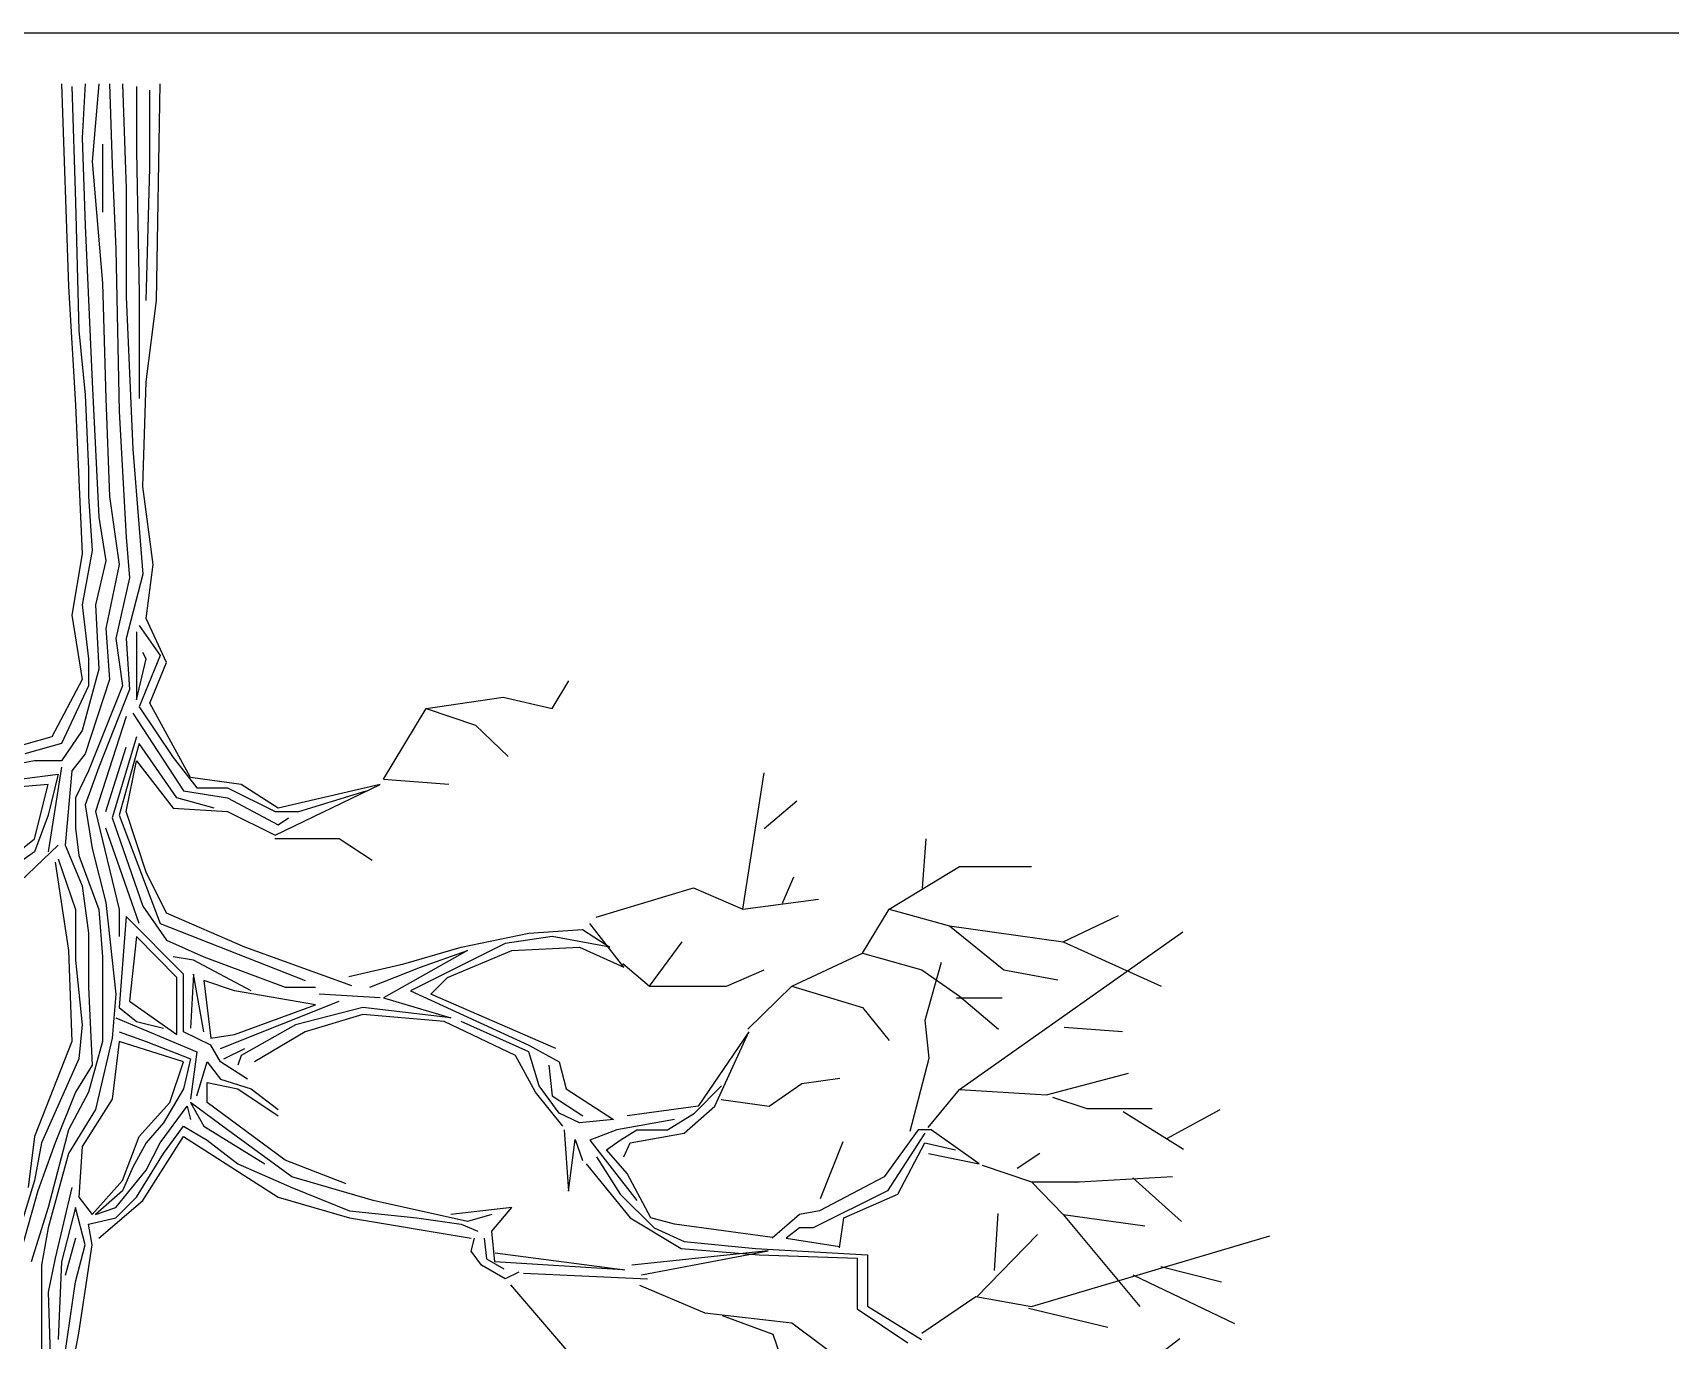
# Model space of a CAD drawing. Header units: millimetres. Extents: x 0 to 1800, y 0 to 1200.
# Drawn here: x 726.2 to 870.7, y 602.8 to 718.2 of the extents above; entities that cross this region are included whole.
import ezdxf

# ---------------------------------------------------------------- set-up
doc = ezdxf.new("R2010")
doc.units = ezdxf.units.MM

msp = doc.modelspace()

# ---------------------------------------------------------------- linework, layer by layer
for p, q in [((51.02, 718.19), (1769.38, 718.19)), ((731.13, 660.57), (728.74, 655.48)), ((731.13, 660.57), (728.74, 655.48)), ((734.13, 660.57), (731.13, 653.09)), ((734.13, 660.57), (731.13, 653.09))]:
    msp.add_line(p, q)
at = {"color": 249}
for p, q in [((728.74, 713.7), (729.35, 695.8)), ((728.74, 713.7), (729.35, 695.8)), ((729.66, 713.44), (729.96, 703.27)), ((729.66, 713.44), (729.96, 703.27)), ((730.82, 713.7), (730.57, 708.92)), ((730.82, 713.7), (730.57, 708.92)), ((732.04, 713.7), (731.43, 706.83)), ((732.04, 713.7), (731.43, 706.83)), ((732.96, 713.7), (733.21, 706.53)), ((732.96, 713.7), (733.21, 706.53)), ((734.13, 713.7), (734.43, 704.44)), ((734.13, 713.7), (734.43, 704.44)), ((735.35, 713.44), (735.35, 707.75)), ((735.35, 713.44), (735.35, 707.75)), ((736.52, 706.27), (736.52, 713.14)), ((736.52, 706.27), (736.52, 713.14)), ((737.13, 694.58), (737.43, 713.7)), ((737.13, 694.58), (737.43, 713.7)), ((730.57, 708.92), (730.82, 701.19)), ((730.57, 708.92), (730.82, 701.19)), ((732.35, 708.36), (732.35, 702.36)), ((732.35, 708.36), (732.35, 702.36)), ((731.43, 706.83), (732.35, 696.11)), ((731.43, 706.83), (732.35, 696.11)), ((733.21, 706.53), (733.52, 699.1)), ((733.21, 706.53), (733.52, 699.1)), ((735.35, 707.75), (735.6, 695.19)), ((735.35, 707.75), (735.6, 695.19)), ((736.21, 694.58), (736.52, 706.27)), ((736.21, 694.58), (736.52, 706.27)), ((734.43, 704.44), (734.43, 694.89)), ((734.43, 704.44), (734.43, 694.89)), ((729.96, 703.27), (730.27, 691.94)), ((729.96, 703.27), (730.27, 691.94)), ((730.82, 701.19), (731.43, 687.41)), ((730.82, 701.19), (731.43, 687.41)), ((733.52, 699.1), (733.82, 684.77)), ((733.52, 699.1), (733.82, 684.77)), ((729.35, 695.8), (729.96, 685.33)), ((729.35, 695.8), (729.96, 685.33)), ((732.35, 696.11), (732.65, 685.94)), ((732.35, 696.11), (732.65, 685.94)), ((735.6, 695.19), (735.6, 685.94)), ((735.6, 695.19), (735.6, 685.94)), ((734.43, 694.89), (735.04, 681.46)), ((734.43, 694.89), (735.04, 681.46)), ((736.21, 687.41), (737.13, 694.58)), ((736.21, 687.41), (737.13, 694.58)), ((730.27, 691.94), (730.82, 686.24)), ((730.27, 691.94), (730.82, 686.24)), ((731.43, 687.41), (732.04, 675.46)), ((731.43, 687.41), (732.04, 675.46)), ((735.91, 678.16), (736.21, 687.41)), ((735.91, 678.16), (736.21, 687.41)), ((729.96, 685.33), (730.57, 672.21)), ((729.96, 685.33), (730.57, 672.21)), ((730.82, 686.24), (731.13, 679.68)), ((730.82, 686.24), (731.13, 679.68)), ((732.65, 685.94), (732.96, 677.29)), ((732.65, 685.94), (732.96, 677.29)), ((733.82, 684.77), (734.43, 673.68)), ((733.82, 684.77), (734.43, 673.68)), ((735.04, 681.46), (735.91, 670.43)), ((735.04, 681.46), (735.91, 670.43)), ((731.13, 679.68), (731.13, 677.29)), ((731.13, 679.68), (731.13, 677.29)), ((736.82, 671.29), (735.91, 678.16)), ((736.82, 671.29), (735.91, 678.16)), ((731.13, 677.29), (731.43, 672.51)), ((731.13, 677.29), (731.43, 672.51)), ((732.96, 677.29), (733.82, 671.29)), ((732.96, 677.29), (733.82, 671.29)), ((732.04, 675.46), (732.65, 671.6)), ((732.04, 675.46), (732.65, 671.6)), ((734.43, 673.68), (734.74, 670.12)), ((734.43, 673.68), (734.74, 670.12)), ((730.57, 672.21), (729.66, 666.82)), ((730.57, 672.21), (729.66, 666.82)), ((731.43, 672.51), (730.57, 667.73)), ((731.43, 672.51), (730.57, 667.73)), ((732.65, 671.6), (731.74, 667.73)), ((732.65, 671.6), (731.74, 667.73)), ((733.82, 671.29), (732.65, 665.65)), ((733.82, 671.29), (732.65, 665.65)), ((735.91, 670.43), (734.43, 664.74)), ((735.91, 670.43), (734.43, 664.74)), ((736.21, 666.51), (736.82, 671.29)), ((736.21, 666.51), (736.82, 671.29)), ((734.74, 670.12), (733.52, 664.74)), ((734.74, 670.12), (733.52, 664.74)), ((730.57, 667.73), (731.13, 662.96)), ((730.57, 667.73), (731.13, 662.96)), ((731.74, 667.73), (732.04, 662.04)), ((731.74, 667.73), (732.04, 662.04)), ((729.66, 666.82), (730.57, 661.13)), ((729.66, 666.82), (730.57, 661.13)), ((737.99, 662.65), (736.21, 666.51)), ((737.99, 662.65), (736.21, 666.51)), ((732.65, 665.65), (732.96, 661.13)), ((732.65, 665.65), (732.96, 661.13)), ((733.52, 664.74), (734.13, 660.57)), ((733.52, 664.74), (734.13, 660.57)), ((734.43, 664.74), (734.74, 660.26)), ((734.43, 664.74), (734.74, 660.26)), ((735.35, 665.35), (735.35, 661.74)), ((735.35, 665.35), (735.35, 661.74)), ((735.6, 665.9), (737.43, 663.26)), ((735.6, 665.9), (737.43, 663.26)), ((737.43, 663.26), (735.6, 658.74)), ((737.43, 663.26), (735.6, 658.74)), ((736.21, 662.96), (735.91, 663.51)), ((736.21, 662.96), (735.91, 663.51)), ((732.04, 662.04), (730.57, 656.65)), ((732.04, 662.04), (730.57, 656.65)), ((731.13, 662.96), (731.13, 660.57)), ((731.13, 662.96), (731.13, 660.57)), ((735.35, 659.35), (736.21, 662.96)), ((735.35, 659.35), (736.21, 662.96)), ((735.35, 661.74), (735.35, 659.35)), ((735.35, 661.74), (735.35, 659.35)), ((736.52, 659.04), (737.99, 662.65)), ((736.52, 659.04), (737.99, 662.65)), ((730.57, 661.13), (727.88, 656.09)), ((730.57, 661.13), (727.88, 656.09)), ((732.96, 661.13), (730.82, 654.57)), ((732.96, 661.13), (730.82, 654.57))]:
    msp.add_line(p, q, dxfattribs=at)
at = {"color": 6}
for p, q in [((772.04, 658.57), (773.49, 661.01)), ((772.04, 658.57), (773.49, 661.01)), ((734.74, 660.26), (732.04, 653.4)), ((734.74, 660.26), (732.04, 653.4)), ((740.12, 652.48), (736.52, 659.04)), ((740.12, 652.48), (736.52, 659.04)), ((760.92, 658.57), (767.71, 659.57)), ((760.92, 658.57), (767.71, 659.57)), ((767.71, 659.57), (772.04, 658.57)), ((767.71, 659.57), (772.04, 658.57)), ((734.43, 657.87), (731.74, 649.48)), ((734.43, 657.87), (731.74, 649.48)), ((735.04, 658.18), (739.51, 651.31)), ((735.04, 658.18), (739.51, 651.31)), ((735.6, 658.74), (738.6, 654.26)), ((735.6, 658.74), (738.6, 654.26)), ((757.14, 652.33), (760.92, 658.57)), ((757.14, 652.33), (760.92, 658.57)), ((760.92, 658.57), (765.26, 657.12)), ((760.92, 658.57), (765.26, 657.12)), ((727.88, 656.09), (719.49, 653.7)), ((727.88, 656.09), (719.49, 653.7)), ((730.57, 656.65), (728.74, 653.96)), ((730.57, 656.65), (728.74, 653.96)), ((735.35, 656.09), (733.21, 648.92)), ((735.35, 656.09), (733.21, 648.92)), ((765.26, 657.12), (768.15, 654.34)), ((765.26, 657.12), (768.15, 654.34)), ((728.74, 655.48), (725.49, 654.57)), ((728.74, 655.48), (725.49, 654.57)), ((730.82, 654.57), (729.66, 653.09)), ((730.82, 654.57), (729.66, 653.09)), ((732.65, 649.48), (734.43, 655.18)), ((732.65, 649.48), (734.43, 655.18)), ((735.6, 655.48), (733.82, 649.18)), ((735.6, 655.48), (733.82, 649.18)), ((738.9, 650.7), (735.6, 655.48)), ((738.9, 650.7), (735.6, 655.48)), ((726.35, 653.96), (723.41, 653.4)), ((726.35, 653.96), (723.41, 653.4)), ((728.74, 653.96), (726.35, 653.96)), ((728.74, 653.96), (726.35, 653.96)), ((728.74, 653.4), (727.57, 645.92)), ((728.74, 653.4), (727.57, 645.92)), ((729.66, 653.09), (729.05, 646.53)), ((729.66, 653.09), (729.05, 646.53)), ((731.13, 653.09), (729.96, 650.7)), ((731.13, 653.09), (729.96, 650.7)), ((732.04, 653.4), (730.82, 650.09)), ((732.04, 653.4), (730.82, 650.09)), ((734.43, 649.48), (735.35, 653.96)), ((734.43, 649.48), (735.35, 653.96)), ((735.35, 653.96), (738.6, 649.79)), ((735.35, 653.96), (738.6, 649.79)), ((738.6, 654.26), (740.68, 651.57)), ((738.6, 654.26), (740.68, 651.57)), ((727.57, 651.87), (720.71, 651.31)), ((727.57, 651.87), (720.71, 651.31)), ((723.66, 652.18), (728.44, 652.79)), ((723.66, 652.18), (728.44, 652.79)), ((726.35, 647.09), (727.57, 651.87)), ((726.35, 647.09), (727.57, 651.87)), ((728.44, 652.79), (727.57, 649.18)), ((728.44, 652.79), (727.57, 649.18)), ((744.6, 651.87), (740.12, 652.48)), ((744.6, 651.87), (740.12, 652.48)), ((747.85, 649.79), (744.6, 651.87)), ((747.85, 649.79), (744.6, 651.87)), ((747.59, 647.4), (756.84, 651.87)), ((747.59, 647.4), (756.84, 651.87)), ((756.84, 651.87), (747.85, 649.79)), ((756.84, 651.87), (747.85, 649.79)), ((757.14, 652.33), (762.92, 651.89)), ((757.14, 652.33), (762.92, 651.89)), ((788.84, 640.87), (790.73, 652.89)), ((788.84, 640.87), (790.73, 652.89)), ((729.96, 650.7), (729.96, 648.01)), ((729.96, 650.7), (729.96, 648.01)), ((742.21, 649.79), (738.9, 650.7)), ((742.21, 649.79), (738.9, 650.7)), ((739.51, 651.31), (743.38, 650.7)), ((739.51, 651.31), (743.38, 650.7)), ((740.68, 651.57), (743.38, 651.57)), ((740.68, 651.57), (743.38, 651.57)), ((743.38, 651.57), (747.59, 649.48)), ((743.38, 651.57), (747.59, 649.48)), ((743.38, 650.7), (747.85, 648.31)), ((743.38, 650.7), (747.85, 648.31)), ((749.68, 649.48), (755.62, 651.31)), ((749.68, 649.48), (755.62, 651.31)), ((790.73, 647.99), (793.62, 650.44)), ((790.73, 647.99), (793.62, 650.44)), ((727.57, 649.18), (726.35, 645.92)), ((727.57, 649.18), (726.35, 645.92)), ((730.82, 650.09), (731.43, 646.23)), ((730.82, 650.09), (731.43, 646.23)), ((731.74, 649.48), (733.82, 640.84)), ((731.74, 649.48), (733.82, 640.84)), ((733.21, 648.92), (735.91, 641.14)), ((733.21, 648.92), (735.91, 641.14)), ((733.82, 649.18), (737.43, 639.62)), ((733.82, 649.18), (737.43, 639.62)), ((736.21, 644.14), (734.43, 649.48)), ((736.21, 644.14), (734.43, 649.48)), ((738.6, 649.79), (743.38, 649.48)), ((738.6, 649.79), (743.38, 649.48)), ((743.38, 649.48), (747.59, 647.4)), ((743.38, 649.48), (747.59, 647.4)), ((747.59, 649.48), (749.68, 649.48)), ((747.59, 649.48), (749.68, 649.48)), ((747.85, 648.31), (748.76, 648.92)), ((747.85, 648.31), (748.76, 648.92)), ((729.96, 648.01), (730.27, 645.62)), ((729.96, 648.01), (730.27, 645.62)), ((735.6, 639.62), (732.65, 648.01)), ((735.6, 639.62), (732.65, 648.01)), ((720.41, 642.31), (726.35, 647.09)), ((720.41, 642.31), (726.35, 647.09)), ((728.44, 646.53), (722.79, 641.14)), ((728.44, 646.53), (722.79, 641.14)), ((726.35, 645.92), (723.41, 643.84)), ((726.35, 645.92), (723.41, 643.84)), ((729.05, 646.53), (730.57, 642.92)), ((729.05, 646.53), (730.57, 642.92)), ((731.43, 646.23), (732.65, 641.45)), ((731.43, 646.23), (732.65, 641.45)), ((747.57, 647.1), (753.24, 647.1)), ((747.57, 647.1), (753.24, 647.1)), ((753.24, 647.1), (756.14, 645.21)), ((753.24, 647.1), (756.14, 645.21)), ((804.71, 642.74), (805.04, 647.08)), ((804.71, 642.74), (805.04, 647.08)), ((728.18, 645.01), (729.35, 637.23)), ((728.18, 645.01), (729.35, 637.23)), ((728.44, 645.31), (729.96, 640.84)), ((728.44, 645.31), (729.96, 640.84)), ((730.27, 645.62), (732.04, 640.84)), ((730.27, 645.62), (732.04, 640.84)), ((801.75, 640.87), (807.97, 644.65)), ((801.75, 640.87), (807.97, 644.65)), ((807.97, 644.65), (814.32, 644.65)), ((807.97, 644.65), (814.32, 644.65)), ((737.99, 640.53), (736.21, 644.14)), ((737.99, 640.53), (736.21, 644.14)), ((792.36, 641.4), (793.36, 643.74)), ((792.36, 641.4), (793.36, 643.74)), ((730.57, 642.92), (731.13, 638.75)), ((730.57, 642.92), (731.13, 638.75)), ((775.9, 640.18), (784.5, 642.76)), ((775.9, 640.18), (784.5, 642.76)), ((784.5, 642.76), (788.84, 640.87)), ((784.5, 642.76), (788.84, 640.87)), ((788.84, 640.87), (795.52, 641.76)), ((788.84, 640.87), (795.52, 641.76)), ((729.96, 640.84), (729.96, 636.37)), ((729.96, 640.84), (729.96, 636.37)), ((732.04, 640.84), (732.35, 636.67)), ((732.04, 640.84), (732.35, 636.67)), ((732.65, 641.45), (733.52, 633.37)), ((732.65, 641.45), (733.52, 633.37)), ((733.82, 640.84), (733.82, 638.45)), ((733.82, 640.84), (733.82, 638.45)), ((734.43, 640.23), (733.82, 632.2)), ((734.43, 640.23), (733.82, 632.2)), ((739.51, 635.14), (734.43, 640.23)), ((739.51, 635.14), (734.43, 640.23)), ((735.91, 641.14), (737.99, 638.14)), ((735.91, 641.14), (737.99, 638.14)), ((744.9, 637.53), (737.99, 640.53)), ((744.9, 637.53), (737.99, 640.53)), ((799.41, 636.98), (801.75, 640.87)), ((799.41, 636.98), (801.75, 640.87)), ((801.75, 640.87), (807.09, 639.42)), ((801.75, 640.87), (807.09, 639.42)), ((817.1, 637.98), (821.99, 640.31)), ((817.1, 637.98), (821.99, 640.31)), ((731.13, 638.75), (731.13, 633.98)), ((731.13, 638.75), (731.13, 633.98)), ((737.43, 639.62), (750.24, 634.59)), ((737.43, 639.62), (750.24, 634.59)), ((764.01, 637.53), (769.96, 638.75)), ((764.01, 637.53), (769.96, 638.75)), ((769.96, 638.75), (774.7, 639.07)), ((769.96, 638.75), (774.7, 639.07)), ((774.7, 639.07), (777.12, 637.53)), ((774.7, 639.07), (777.12, 637.53)), ((778.34, 635.75), (775.34, 639.62)), ((778.34, 635.75), (775.34, 639.62)), ((807.09, 639.42), (817.1, 637.98)), ((807.09, 639.42), (811.87, 635.53)), ((807.09, 639.42), (817.1, 637.98)), ((807.09, 639.42), (811.87, 635.53)), ((807.97, 624.96), (827.66, 638.87)), ((807.97, 624.96), (827.66, 638.87)), ((729.35, 637.23), (729.66, 629.2)), ((729.35, 637.23), (729.66, 629.2)), ((735.35, 638.45), (734.74, 632.76)), ((735.35, 638.45), (734.74, 632.76)), ((738.9, 634.84), (735.35, 638.45)), ((738.9, 634.84), (735.35, 638.45)), ((737.99, 638.14), (741.29, 636.67)), ((737.99, 638.14), (741.29, 636.67)), ((754.34, 634.12), (744.9, 637.53)), ((754.34, 634.12), (744.9, 637.53)), ((764.57, 637.23), (757.15, 633.06)), ((764.57, 637.23), (757.15, 633.06)), ((758.93, 636.06), (764.01, 637.53)), ((758.93, 636.06), (764.01, 637.53)), ((767.87, 637.84), (759.54, 633.67)), ((767.87, 637.84), (759.54, 633.67)), ((760.4, 635.75), (764.57, 637.23)), ((760.4, 635.75), (764.57, 637.23)), ((762.79, 634.84), (768.48, 637.23)), ((762.79, 634.84), (768.48, 637.23)), ((772.04, 638.45), (767.87, 637.84)), ((772.04, 638.45), (767.87, 637.84)), ((768.48, 637.23), (774.43, 637.53)), ((768.48, 637.23), (774.43, 637.53)), ((777.12, 637.53), (772.04, 638.45)), ((777.12, 637.53), (772.04, 638.45)), ((774.43, 637.53), (778.34, 635.75)), ((774.43, 637.53), (778.34, 635.75)), ((780.61, 634.08), (783.5, 637.98)), ((780.61, 634.08), (783.5, 637.98)), ((817.1, 637.98), (825.77, 634.08)), ((817.1, 637.98), (825.77, 634.08)), ((729.96, 636.37), (730.57, 630.67)), ((729.96, 636.37), (730.57, 630.67)), ((732.35, 636.67), (732.35, 629.2)), ((732.35, 636.67), (732.35, 629.2)), ((740.38, 636.37), (738.6, 636.67)), ((740.38, 636.37), (738.6, 636.67)), ((745.46, 633.67), (740.38, 636.37)), ((745.46, 633.67), (740.38, 636.37)), ((741.29, 636.67), (748.46, 633.98)), ((741.29, 636.67), (748.46, 633.98)), ((754.09, 634.95), (758.93, 636.06)), ((754.09, 634.95), (758.93, 636.06)), ((755.93, 633.98), (760.4, 635.75)), ((755.93, 633.98), (760.4, 635.75)), ((778.27, 636.09), (780.61, 634.08)), ((778.27, 636.09), (780.61, 634.08)), ((793.18, 634.08), (799.41, 636.98)), ((793.18, 634.08), (799.41, 636.98)), ((799.41, 636.98), (804.64, 635.53)), ((799.41, 636.98), (804.64, 635.53)), ((804.95, 631.08), (806.39, 636.2)), ((804.95, 631.08), (806.39, 636.2)), ((738.9, 629.81), (738.9, 634.84)), ((738.9, 629.81), (738.9, 634.84)), ((739.51, 630.06), (739.51, 635.14)), ((739.51, 630.06), (739.51, 635.14)), ((740.38, 635.14), (740.12, 630.37)), ((740.38, 635.14), (740.12, 630.37)), ((741.29, 630.06), (740.38, 635.14)), ((741.29, 630.06), (740.38, 635.14)), ((741.29, 634.59), (741.9, 629.5)), ((743.99, 633.67), (741.29, 634.59)), ((741.29, 634.59), (741.9, 629.5)), ((743.99, 633.67), (741.29, 634.59)), ((761.32, 633.37), (762.79, 634.84)), ((761.32, 633.37), (762.79, 634.84)), ((787.4, 634.08), (790.73, 635.53)), ((787.4, 634.08), (790.73, 635.53)), ((804.64, 635.53), (807.97, 633.19)), ((804.64, 635.53), (807.97, 633.19)), ((811.87, 635.53), (816.65, 634.64)), ((811.87, 635.53), (816.65, 634.64)), ((731.13, 633.98), (731.43, 627.11)), ((731.13, 633.98), (731.43, 627.11)), ((733.52, 633.37), (733.21, 629.5)), ((733.52, 633.37), (733.21, 629.5)), ((751.15, 632.45), (743.99, 633.67)), ((751.15, 632.45), (743.99, 633.67)), ((748.46, 633.98), (751.15, 633.98)), ((748.46, 633.98), (751.15, 633.98)), ((756.84, 633.06), (751.46, 633.37)), ((756.84, 633.06), (751.46, 633.37)), ((757.15, 633.06), (763.1, 631.28)), ((757.15, 633.06), (763.1, 631.28)), ((759.54, 633.67), (769.96, 628.89)), ((759.54, 633.67), (769.96, 628.89)), ((772.35, 628.59), (761.32, 633.37)), ((772.35, 628.59), (761.32, 633.37)), ((780.61, 634.08), (787.4, 634.08)), ((780.61, 634.08), (787.4, 634.08)), ((789.29, 630.3), (793.18, 634.08)), ((789.29, 630.3), (793.18, 634.08)), ((793.18, 634.08), (799.41, 632.19)), ((793.18, 634.08), (799.41, 632.19)), ((807.71, 633.05), (811.72, 633.05)), ((807.71, 633.05), (811.72, 633.05)), ((807.97, 633.19), (811.42, 630.3)), ((807.97, 633.19), (811.42, 630.3)), ((733.82, 632.2), (735.35, 630.98)), ((733.82, 632.2), (735.35, 630.98)), ((734.74, 632.76), (738.9, 629.81)), ((734.74, 632.76), (738.9, 629.81)), ((742.77, 628.59), (753.24, 632.76)), ((742.77, 628.59), (753.24, 632.76)), ((743.99, 629.81), (751.15, 632.45)), ((743.99, 629.81), (751.15, 632.45)), ((755.32, 632.2), (749.37, 630.67)), ((755.32, 632.2), (749.37, 630.67)), ((755.32, 631.59), (750.24, 630.06)), ((755.32, 631.59), (750.24, 630.06)), ((763.1, 631.28), (755.32, 632.2)), ((763.1, 631.28), (755.32, 632.2)), ((762.49, 630.98), (755.32, 631.59)), ((762.49, 630.98), (755.32, 631.59)), ((799.41, 632.19), (801.75, 629.3)), ((799.41, 632.19), (801.75, 629.3)), ((730.57, 630.67), (730.27, 627.67)), ((730.57, 630.67), (730.27, 627.67)), ((733.52, 631.28), (740.68, 628.28)), ((733.52, 631.28), (740.68, 628.28)), ((733.82, 630.06), (736.21, 629.2)), ((733.82, 630.06), (736.21, 629.2)), ((735.35, 630.98), (737.74, 630.37)), ((735.35, 630.98), (737.74, 630.37)), ((741.9, 628.89), (739.51, 630.06)), ((741.9, 628.89), (739.51, 630.06)), ((749.37, 630.67), (744.6, 627.98)), ((749.37, 630.67), (744.6, 627.98)), ((750.24, 630.06), (745.77, 627.42)), ((750.24, 630.06), (745.77, 627.42)), ((768.79, 627.98), (762.49, 630.98)), ((768.79, 627.98), (762.49, 630.98)), ((769.96, 628.28), (764.01, 630.98)), ((769.96, 628.28), (764.01, 630.98)), ((789.37, 630.06), (784.9, 623.5)), ((789.37, 630.06), (784.9, 623.5)), ((786.37, 623.5), (789.37, 630.06)), ((786.37, 623.5), (789.37, 630.06)), ((805.28, 627.74), (804.95, 631.08)), ((805.28, 627.74), (804.95, 631.08)), ((817.21, 630.46), (822.35, 630.07)), ((817.21, 630.46), (822.35, 630.07)), ((729.66, 629.2), (726.35, 620.81)), ((729.66, 629.2), (726.35, 620.81)), ((732.35, 629.2), (731.13, 624.72)), ((732.35, 629.2), (731.13, 624.72)), ((733.21, 629.5), (731.74, 623.2)), ((733.21, 629.5), (731.74, 623.2)), ((733.82, 629.2), (733.21, 624.11)), ((733.82, 629.2), (733.21, 624.11)), ((739.51, 627.42), (733.82, 629.2)), ((739.51, 627.42), (733.82, 629.2)), ((736.21, 629.2), (740.12, 627.67)), ((736.21, 629.2), (740.12, 627.67)), ((741.9, 629.5), (743.99, 629.81)), ((741.9, 629.5), (743.99, 629.81)), ((742.77, 627.42), (741.9, 628.89)), ((742.77, 627.42), (741.9, 628.89)), ((743.07, 627.67), (744.9, 628.59)), ((743.07, 627.67), (744.9, 628.59)), ((769.96, 628.89), (772.65, 627.42)), ((769.96, 628.89), (772.65, 627.42)), ((730.27, 627.67), (726.96, 620.25)), ((730.27, 627.67), (726.96, 620.25)), ((731.43, 627.11), (729.96, 624.72)), ((731.43, 627.11), (729.96, 624.72)), ((738.29, 623.81), (739.51, 627.42)), ((738.29, 623.81), (739.51, 627.42)), ((740.12, 627.67), (739.51, 625.03)), ((740.12, 627.67), (739.51, 625.03)), ((740.68, 628.28), (740.12, 624.11)), ((740.68, 628.28), (740.12, 624.11)), ((740.68, 624.42), (741.6, 627.42)), ((740.68, 624.42), (741.6, 627.42)), ((741.6, 627.42), (742.77, 625.89)), ((741.6, 627.42), (742.77, 625.89)), ((745.16, 625.89), (742.77, 627.42)), ((745.16, 625.89), (742.77, 627.42)), ((744.6, 627.98), (744.29, 627.11)), ((744.6, 627.98), (744.29, 627.11)), ((770.57, 624.72), (768.79, 627.98)), ((770.57, 624.72), (768.79, 627.98)), ((770.87, 625.28), (769.96, 628.28)), ((770.87, 625.28), (769.96, 628.28)), ((771.74, 627.11), (772.04, 624.42)), ((771.74, 627.11), (772.04, 624.42)), ((772.65, 627.42), (773.26, 625.03)), ((772.65, 627.42), (773.26, 625.03)), ((803.61, 621.28), (805.28, 627.74)), ((803.61, 621.28), (805.28, 627.74)), ((742.77, 625.89), (745.46, 625.03)), ((742.77, 625.89), (745.46, 625.03)), ((794.07, 625.51), (797.41, 625.96)), ((794.07, 625.51), (797.41, 625.96)), ((815.65, 624.51), (822.88, 626.4)), ((815.65, 624.51), (822.88, 626.4)), ((729.96, 624.72), (728.18, 620.25)), ((729.96, 624.72), (728.18, 620.25)), ((731.13, 624.72), (729.35, 621.42)), ((731.13, 624.72), (729.35, 621.42)), ((739.51, 625.03), (737.74, 622.03)), ((739.51, 625.03), (737.74, 622.03)), ((741.6, 625.59), (744.29, 625.03)), ((741.6, 623.81), (741.6, 625.59)), ((741.6, 625.59), (744.29, 625.03)), ((741.6, 623.81), (741.6, 625.59)), ((744.29, 625.03), (747.85, 622.64)), ((744.29, 625.03), (747.85, 622.64)), ((745.46, 625.03), (747.85, 623.2)), ((745.46, 625.03), (747.85, 623.2)), ((772.96, 621.72), (770.57, 624.72)), ((772.96, 621.72), (770.57, 624.72)), ((772.65, 622.89), (770.87, 625.28)), ((772.65, 622.89), (770.87, 625.28)), ((772.04, 624.42), (774.73, 622.64)), ((772.04, 624.42), (774.73, 622.64)), ((773.26, 625.03), (777.43, 622.33)), ((773.26, 625.03), (777.43, 622.33)), ((784.59, 622.89), (786.98, 625.28)), ((784.59, 622.89), (786.98, 625.28)), ((791.18, 623.51), (794.07, 625.51)), ((791.18, 623.51), (794.07, 625.51)), ((805.19, 621.62), (807.97, 624.96)), ((805.19, 621.62), (807.97, 624.96)), ((807.97, 624.96), (815.65, 624.51)), ((807.97, 624.96), (815.65, 624.51)), ((816.18, 624.29), (819.19, 623.29)), ((816.18, 624.29), (819.19, 623.29)), ((731.74, 623.2), (729.35, 619.33)), ((731.74, 623.2), (729.35, 619.33)), ((733.21, 624.11), (730.57, 619.94)), ((733.21, 624.11), (730.57, 619.94)), ((735.6, 620.81), (738.29, 623.81)), ((735.6, 620.81), (738.29, 623.81)), ((737.43, 620.25), (739.82, 623.5)), ((737.43, 620.25), (739.82, 623.5)), ((739.82, 623.5), (740.12, 622.33)), ((739.82, 623.5), (740.12, 622.33)), ((740.12, 623.81), (741.29, 621.72)), ((743.38, 621.42), (740.12, 623.81)), ((740.12, 623.81), (741.29, 621.72)), ((743.38, 621.42), (740.12, 623.81)), ((748.46, 618.72), (741.6, 623.81)), ((748.46, 618.72), (741.6, 623.81)), ((774.43, 622.03), (772.65, 622.89)), ((774.43, 622.03), (772.65, 622.89)), ((784.9, 623.5), (778.65, 622.64)), ((784.9, 623.5), (778.65, 622.64)), ((782.2, 621.42), (784.59, 622.89)), ((782.2, 621.42), (784.59, 622.89)), ((783.68, 621.11), (786.37, 623.5)), ((783.68, 621.11), (786.37, 623.5)), ((786.95, 624.07), (791.18, 623.51)), ((786.95, 624.07), (791.18, 623.51)), ((819.19, 623.29), (824.97, 623.29)), ((819.19, 623.29), (824.97, 623.29)), ((822.4, 623.04), (827.74, 619.7)), ((822.4, 623.04), (827.74, 619.7)), ((826.27, 620.63), (830.96, 623.2)), ((826.27, 620.63), (830.96, 623.2)), ((729.35, 621.42), (727.57, 614.55)), ((729.35, 621.42), (727.57, 614.55)), ((737.74, 622.03), (736.21, 620.25)), ((737.74, 622.03), (736.21, 620.25)), ((737.74, 619.33), (739.51, 621.72)), ((737.74, 619.33), (739.51, 621.72)), ((739.51, 621.72), (741.6, 620.5)), ((739.51, 621.72), (741.6, 620.5)), ((741.29, 621.72), (746.68, 618.42)), ((741.29, 621.72), (746.68, 618.42)), ((749.07, 617.25), (743.38, 621.42)), ((749.07, 617.25), (743.38, 621.42)), ((773.1, 621.4), (773.48, 616.01)), ((773.1, 621.4), (773.48, 616.01)), ((777.43, 622.33), (774.43, 622.03)), ((777.43, 622.33), (774.43, 622.03)), ((777.73, 621.42), (775.34, 620.5)), ((777.73, 621.42), (775.34, 620.5)), ((782.81, 622.33), (777.73, 621.42)), ((782.81, 622.33), (777.73, 621.42)), ((778.04, 620.5), (779.51, 621.42)), ((778.04, 620.5), (779.51, 621.42)), ((779.51, 621.42), (782.2, 621.42)), ((779.51, 621.42), (782.2, 621.42)), ((804.31, 621.42), (801.31, 617.25)), ((804.31, 621.42), (801.31, 617.25)), ((805.48, 621.42), (804.31, 621.42)), ((805.48, 621.42), (804.31, 621.42)), ((809.7, 618.42), (805.48, 621.42)), ((809.7, 618.42), (805.48, 621.42)), ((726.35, 620.81), (725.79, 616.33)), ((726.35, 620.81), (725.79, 616.33)), ((726.96, 620.25), (726.35, 616.94)), ((726.96, 620.25), (726.35, 616.94)), ((728.18, 620.25), (726.66, 616.03)), ((728.18, 620.25), (726.66, 616.03)), ((730.57, 619.94), (730.27, 615.47)), ((730.57, 619.94), (730.27, 615.47)), ((734.13, 616.94), (735.6, 620.81)), ((734.13, 616.94), (735.6, 620.81)), ((736.21, 620.25), (735.04, 618.11)), ((736.21, 620.25), (735.04, 618.11)), ((735.91, 615.16), (739.51, 620.81)), ((735.91, 615.16), (739.51, 620.81)), ((736.21, 617.86), (737.43, 620.25)), ((736.21, 617.86), (737.43, 620.25)), ((739.51, 620.81), (747.85, 615.47)), ((739.51, 620.81), (747.85, 615.47)), ((741.6, 620.5), (744.29, 618.42)), ((741.6, 620.5), (744.29, 618.42)), ((773.48, 616.01), (774.06, 620.57)), ((773.48, 616.01), (774.06, 620.57)), ((774.06, 620.57), (774.7, 618.71)), ((774.06, 620.57), (774.7, 618.71)), ((775.34, 620.5), (779.51, 615.16)), ((775.34, 620.5), (779.51, 615.16)), ((776.82, 619.64), (778.04, 620.5)), ((776.82, 619.64), (778.04, 620.5)), ((778.34, 619.03), (778.9, 620.25)), ((778.34, 619.03), (778.9, 620.25)), ((778.9, 620.25), (783.68, 621.11)), ((778.9, 620.25), (783.68, 621.11)), ((795.7, 615.36), (797.7, 620.37)), ((795.7, 615.36), (797.7, 620.37)), ((804.92, 621.11), (801.62, 616.03)), ((804.92, 621.11), (801.62, 616.03)), ((802.53, 615.72), (804.92, 620.25)), ((802.53, 615.72), (804.92, 620.25)), ((804.92, 620.25), (807.62, 619.64)), ((804.92, 620.25), (807.62, 619.64)), ((729.35, 619.33), (727.57, 612.77)), ((729.35, 619.33), (727.57, 612.77)), ((735.35, 615.47), (737.74, 619.33)), ((735.35, 615.47), (737.74, 619.33)), ((744.29, 618.42), (749.07, 616.33)), ((744.29, 618.42), (749.07, 616.33)), ((753.85, 616.64), (748.46, 618.72)), ((753.85, 616.64), (748.46, 618.72)), ((775.04, 618.42), (778.9, 613.64)), ((775.04, 618.42), (778.9, 613.64)), ((775.95, 619.03), (778.04, 615.72)), ((775.95, 619.03), (778.04, 615.72)), ((778.65, 617.55), (776.82, 619.64)), ((778.65, 617.55), (776.82, 619.64)), ((805.23, 619.33), (809.7, 618.42)), ((805.23, 619.33), (809.7, 618.42)), ((813.05, 618.03), (815.05, 619.36)), ((813.05, 618.03), (815.05, 619.36)), ((726.35, 616.94), (724.27, 610.08)), ((726.35, 616.94), (724.27, 610.08)), ((731.43, 613.94), (734.13, 616.94)), ((731.43, 613.94), (734.13, 616.94)), ((733.52, 614.55), (736.21, 617.86)), ((733.52, 614.55), (736.21, 617.86)), ((735.04, 618.11), (734.13, 616.03)), ((735.04, 618.11), (734.13, 616.03)), ((756.23, 615.16), (749.07, 617.25)), ((756.23, 615.16), (749.07, 617.25)), ((780.73, 613.64), (778.65, 617.55)), ((780.73, 613.64), (778.65, 617.55)), ((801.31, 617.25), (795.62, 614.25)), ((801.31, 617.25), (795.62, 614.25)), ((809.98, 618.28), (814.32, 616.83)), ((809.98, 618.28), (814.32, 616.83)), ((818.54, 616.83), (826.77, 617.28)), ((818.54, 616.83), (826.77, 617.28)), ((823.25, 617.17), (827.55, 613.31)), ((823.25, 617.17), (827.55, 613.31)), ((726.66, 616.03), (724.88, 609.77)), ((726.66, 616.03), (724.88, 609.77)), ((729.66, 616.33), (728.18, 610.08)), ((729.66, 616.33), (728.18, 610.08)), ((734.13, 616.03), (731.74, 613.94)), ((734.13, 616.03), (731.74, 613.94)), ((749.07, 616.33), (754.15, 614.25)), ((749.07, 616.33), (754.15, 614.25)), ((778.04, 615.72), (781.04, 612.77)), ((778.04, 615.72), (781.04, 612.77)), ((801.62, 616.03), (795.06, 612.77)), ((801.62, 616.03), (795.06, 612.77)), ((797.76, 613.64), (802.53, 615.72)), ((797.76, 613.64), (802.53, 615.72)), ((814.32, 616.83), (817.1, 613.94)), ((814.32, 616.83), (818.54, 616.83)), ((814.32, 616.83), (817.1, 613.94)), ((814.32, 616.83), (818.54, 616.83)), ((727.57, 614.55), (726.05, 609.77)), ((727.57, 614.55), (726.05, 609.77)), ((729.96, 614.55), (728.74, 609.77)), ((729.96, 614.55), (728.74, 609.77)), ((730.82, 611.25), (729.96, 614.55)), ((730.82, 611.25), (729.96, 614.55)), ((730.27, 615.47), (731.43, 613.94)), ((730.27, 615.47), (731.43, 613.94)), ((731.74, 613.94), (733.52, 614.55)), ((731.74, 613.94), (733.52, 614.55)), ((732.04, 611.86), (735.91, 615.16)), ((732.04, 611.86), (735.91, 615.16)), ((733.52, 613.64), (735.35, 615.47)), ((733.52, 613.64), (735.35, 615.47)), ((747.85, 615.47), (754.15, 613.64)), ((747.85, 615.47), (754.15, 613.64)), ((754.15, 614.25), (760.1, 613.64)), ((754.15, 614.25), (760.1, 613.64)), ((764.57, 613.33), (756.23, 615.16)), ((764.57, 613.33), (756.23, 615.16)), ((768.48, 614.55), (763.1, 613.94)), ((768.48, 614.55), (763.1, 613.94)), ((766.7, 612.47), (768.48, 614.55)), ((766.7, 612.47), (768.48, 614.55)), ((795.62, 614.25), (793.84, 613.94)), ((795.62, 614.25), (793.84, 613.94)), ((727.57, 612.77), (726.96, 609.47)), ((727.57, 612.77), (726.96, 609.47)), ((731.13, 613.08), (733.52, 613.64)), ((731.13, 613.08), (733.52, 613.64)), ((731.43, 611.25), (731.13, 613.08)), ((731.43, 611.25), (731.13, 613.08)), ((754.15, 613.64), (764.87, 611.84)), ((754.15, 613.64), (764.87, 611.84)), ((760.1, 613.64), (764.01, 613.08)), ((760.1, 613.64), (764.01, 613.08)), ((764.01, 613.08), (765.48, 612.47)), ((764.01, 613.08), (765.48, 612.47)), ((766.7, 613.94), (764.57, 613.33)), ((766.7, 613.94), (764.57, 613.33)), ((778.9, 613.64), (783.42, 610.94)), ((778.9, 613.64), (783.42, 610.94)), ((782.81, 613.08), (780.73, 613.64)), ((782.81, 613.08), (780.73, 613.64)), ((781.04, 612.77), (783.68, 611.55)), ((781.04, 612.77), (783.68, 611.55)), ((791.46, 611.9), (782.81, 613.08)), ((791.46, 611.9), (782.81, 613.08)), ((793.84, 613.94), (791.45, 611.86)), ((793.84, 613.94), (791.45, 611.86)), ((793.84, 612.77), (792.67, 611.86)), ((793.84, 612.77), (792.67, 611.86)), ((795.06, 612.77), (793.84, 612.77)), ((795.06, 612.77), (793.84, 612.77)), ((797.37, 611), (797.76, 613.64)), ((797.37, 611), (797.76, 613.64)), ((811.05, 609.01), (811.38, 614.02)), ((811.05, 609.01), (811.38, 614.02)), ((817.1, 613.94), (824.33, 612.94)), ((817.1, 613.94), (823.88, 605.82)), ((817.1, 613.94), (824.33, 612.94)), ((817.1, 613.94), (823.88, 605.82)), ((729.96, 611.86), (729.05, 608.55)), ((729.96, 611.86), (729.05, 608.55)), ((729.96, 607.99), (730.82, 611.25)), ((729.96, 607.99), (730.82, 611.25)), ((730.27, 603.47), (731.43, 611.25)), ((730.27, 603.47), (731.43, 611.25)), ((764.87, 610.69), (765.18, 611.86)), ((764.87, 610.69), (765.18, 611.86)), ((766.03, 611.84), (766.22, 610.04)), ((766.03, 611.84), (766.22, 610.04)), ((766.96, 609.77), (766.7, 612.47)), ((766.96, 609.77), (766.7, 612.47)), ((783.68, 611.55), (789.98, 610.94)), ((783.68, 611.55), (789.98, 610.94)), ((792.67, 611.86), (797.37, 611.13)), ((792.67, 611.86), (797.37, 611.13)), ((809.49, 606.68), (814.85, 612.16)), ((809.49, 606.68), (814.85, 612.16)), ((814.32, 605.82), (835.34, 612.05)), ((814.32, 605.82), (835.34, 612.05)), ((728.18, 610.08), (727.57, 607.08)), ((728.18, 610.08), (727.57, 607.08)), ((728.74, 609.77), (728.44, 602.91)), ((728.74, 609.77), (728.44, 602.91)), ((765.79, 609.47), (764.87, 610.69)), ((765.79, 609.47), (764.87, 610.69)), ((766.22, 610.04), (767.76, 609.14)), ((766.22, 610.04), (767.76, 609.14)), ((778.3, 609.07), (766.96, 609.77)), ((778.3, 609.07), (766.96, 609.77)), ((766.99, 610.55), (778.43, 609.07)), ((766.99, 610.55), (778.43, 609.07)), ((791.08, 610.74), (779.07, 609.46)), ((791.08, 610.74), (779.07, 609.46)), ((779.9, 608.62), (791.08, 610.74)), ((779.9, 608.62), (791.08, 610.74)), ((783.42, 610.94), (790.29, 610.38)), ((783.42, 610.94), (790.29, 610.38)), ((789.98, 610.94), (799.84, 610.38)), ((789.98, 610.94), (799.84, 610.38)), ((790.29, 610.38), (798.93, 610.08)), ((790.29, 610.38), (798.93, 610.08)), ((798.93, 610.08), (798.93, 605.61)), ((798.93, 610.08), (798.93, 605.61)), ((799.84, 610.38), (799.84, 605.86)), ((799.84, 610.38), (799.84, 605.86)), ((726.96, 609.47), (726.96, 599.91)), ((726.96, 609.47), (726.96, 599.91)), ((767.87, 608.25), (765.79, 609.47)), ((767.87, 608.25), (765.79, 609.47)), ((769.09, 608.86), (767.87, 608.25)), ((769.09, 608.86), (767.87, 608.25)), ((769.5, 608.75), (780.43, 608.25)), ((769.5, 608.75), (780.43, 608.25)), ((823.25, 608.62), (832.24, 604.32)), ((823.25, 608.62), (832.24, 604.32)), ((825.73, 609.35), (831.07, 608.01)), ((825.73, 609.35), (831.07, 608.01)), ((727.57, 607.08), (727.88, 596.3)), ((727.57, 607.08), (727.88, 596.3)), ((728.74, 599.61), (729.96, 607.99)), ((728.74, 599.61), (729.96, 607.99)), ((768.34, 607.73), (773.48, 601.75)), ((768.34, 607.73), (773.48, 601.75)), ((779.72, 607.71), (785.5, 605.26)), ((779.72, 607.71), (785.5, 605.26)), ((798.93, 605.61), (803.4, 602.61)), ((798.93, 605.61), (803.4, 602.61)), ((799.84, 605.86), (804.62, 602.91)), ((799.84, 605.86), (804.62, 602.91)), ((804.64, 603.48), (809.42, 606.71)), ((804.64, 603.48), (809.42, 606.71)), ((809.42, 606.71), (814.32, 605.82)), ((809.42, 606.71), (814.32, 605.82)), ((814.05, 605.68), (821.06, 604.01)), ((814.05, 605.68), (821.06, 604.01)), ((785.5, 605.26), (793.18, 604.37)), ((785.5, 605.26), (793.18, 604.37)), ((787.04, 605.04), (791.49, 603.37)), ((787.04, 605.04), (791.49, 603.37)), ((793.18, 604.37), (798.41, 600.47)), ((793.18, 604.37), (798.41, 600.47)), ((729.66, 600.22), (730.27, 603.47)), ((729.66, 600.22), (730.27, 603.47)), ((791.49, 603.37), (793.16, 598.58)), ((791.49, 603.37), (793.16, 598.58)), ((823.06, 599.67), (827.4, 603.01)), ((823.06, 599.67), (827.4, 603.01))]:
    msp.add_line(p, q, dxfattribs=at)

doc.saveas('drawing.dxf')
